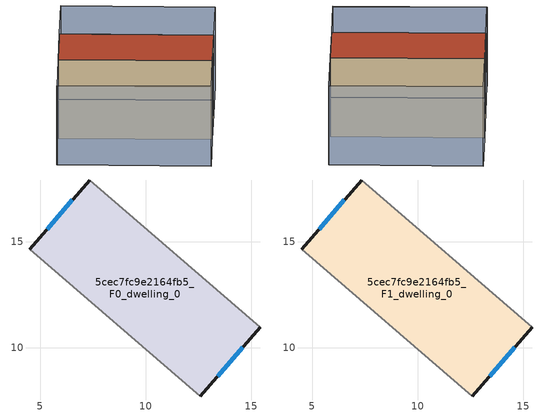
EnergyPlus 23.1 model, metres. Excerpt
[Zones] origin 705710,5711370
5cec7fc9e2164fb5_F0_dwelling_0
 floor ground (EU_floor_Construction): 15.42,10.97 12.59,7.71 4.51,14.67 7.34,17.93 z0
 wall outside (EU_wall_Construction): 7.34,17.93 4.51,14.67 / 12.59,7.71 15.42,10.97 z0:3
 wall adiabatic (EU_wall_Construction): 4.51,14.67 12.59,7.71 / 15.42,10.97 7.34,17.93 z0:3
 window (EU_Window_Construction): 6.52,16.99 5.33,15.61 / 13.41,8.65 14.6,10.02 z0.87:2.13
5cec7fc9e2164fb5_F1_dwelling_0
 floor to 5cec7fc9e2164fb5_F0_dwelling_0 (EU_floor_Construction): 15.42,10.97 12.59,7.71 4.51,14.67 7.34,17.93 z3
 wall outside (EU_wall_Construction): 7.34,17.93 4.51,14.67 / 12.59,7.71 15.42,10.97 z3:6
 wall adiabatic (EU_wall_Construction): 4.51,14.67 12.59,7.71 / 15.42,10.97 7.34,17.93 z3:6
 window (EU_Window_Construction): 6.52,16.99 5.33,15.61 / 13.41,8.65 14.6,10.02 z3.87:5.13
 roof outside (EU_roof_Construction): 12.59,7.71 15.42,10.97 7.34,17.93 4.51,14.67 z6
shading: 1.62,11.35 9.75,4.47 / 4.51,14.67 12.59,7.71 / 12.59,7.71 9.71,4.37 / 9.71,4.37 1.64,11.33 / 1.64,11.33 4.51,14.67 / 10.42,21.49 18.5,14.51 / 18.5,14.51 15.43,10.95 / 15.43,10.95 7.34,17.93 / 7.34,17.93 10.42,21.49 z0:6
[Building]
EU S2 Campaign: North Axis=0; Terrain=City; Solar Distribution=FullExterior
[Site:Location]
London: Latitude=51.5; Longitude=-0.5; Time Zone=0; Elevation=25
[SizingPeriod:WeatherFileDays]
AnnualSizingPeriod: Begin Month=1; Begin Day of Month=1; End Month=12; End Day of Month=31; Day of Week for Start Day=Monday; Use Weather File Daylight Saving Period=No; Use Weather File Rain and Snow Indicators=No
[MATERIAL]
EU_InternalMass_Material: Roughness=MediumRough; Thickness=0.1; Conductivity=1; Density=1800; Specific Heat=900; Thermal Absorptance=0.9; Solar Absorptance=0.7; Visible Absorptance=0.7
[MATERIAL:NOMASS] Roughness=MediumRough; Thermal Absorptance=0.9; Solar Absorptance=0.7; Visible Absorptance=0.7
Name | Thermal Resistance
EU_wall_NoMass | 0.724719
EU_roof_NoMass | 2.98947
EU_floor_NoMass | 2.39157
[WINDOWMATERIAL:SIMPLEGLAZINGSYSTEM]
EU_Window_SimpleGlazing: UFactor=2.63425; Solar Heat Gain Coefficient=0.76; Visible Transmittance=0.76
[CONSTRUCTION]
EU_wall_Construction: EU_wall_NoMass
EU_roof_Construction: EU_roof_NoMass
EU_floor_Construction: EU_floor_NoMass
EU_Window_Construction: EU_Window_SimpleGlazing
EU_InternalMass_Construction: EU_InternalMass_Material
[ZONE] Type=1; Multiplier=1; Ceiling Height=autocalculate; Volume=138.242; Floor Area=autocalculate; Part of Total Floor Area=Yes
5cec7fc9e2164fb5_F0_dwelling_0; 5cec7fc9e2164fb5_F1_dwelling_0
[INTERNALMASS] Construction=EU_InternalMass_Construction; Surface Area=46.0804
Name | Zone or ZoneList
5cec7fc9e2164fb5_F0_dwelling_0_EU_InternalMass | 5cec7fc9e2164fb5_F0_dwelling_0
5cec7fc9e2164fb5_F1_dwelling_0_EU_InternalMass | 5cec7fc9e2164fb5_F1_dwelling_0
[OTHEREQUIPMENT] Fuel Type=Electricity; Design Level Calculation Method=Watts/Area; Power per Zone Floor Area=1; Fraction Latent=0; Fraction Radiant=0; Fraction Lost=0; Carbon Dioxide Generation Rate=0; EndUse Subcategory=EU_Step8_InternalGains
Name | Zone or ZoneList or Space or SpaceList | Schedule
EU_Step8_InternalGain_5cec7fc9e2164fb5_F0_dwelling_0_f000 | 5cec7fc9e2164fb5_F0_dwelling_0 | EU_Step8_GainSchedule_5cec7fc9e2164fb5_F0_dwelling_0_f000
EU_Step8_InternalGain_5cec7fc9e2164fb5_F1_dwelling_0_f000 | 5cec7fc9e2164fb5_F1_dwelling_0 | EU_Step8_GainSchedule_5cec7fc9e2164fb5_F1_dwelling_0_f000
[ZONEVENTILATION:DESIGNFLOWRATE] Schedule=EU_AlwaysOn; Design Flow Rate Calculation Method=AirChanges/Hour; Air Changes per Hour=0.418135; Ventilation Type=Natural; Fan Pressure Rise=0; Fan Total Efficiency=1; Constant Term Coefficient=1; Temperature Term Coefficient=0; Velocity Term Coefficient=0; Velocity Squared Term Coefficient=0; Minimum Indoor Temperature=-100; Maximum Indoor Temperature=100; Delta Temperature=-100; Minimum Outdoor Temperature=-100; Maximum Outdoor Temperature=100; Maximum Wind Speed=40
Name | Zone or ZoneList or Space or SpaceList
EU_ConstantAir_5cec7fc9e2164fb5_F0_dwelling_0 | 5cec7fc9e2164fb5_F0_dwelling_0
EU_ConstantAir_5cec7fc9e2164fb5_F1_dwelling_0 | 5cec7fc9e2164fb5_F1_dwelling_0
[HVACTEMPLATE:THERMOSTAT] Constant Heating Setpoint=20; Constant Cooling Setpoint=50
EU_HeatOnly_5cec7fc9e2164fb5_F0_dwelling_0; EU_HeatOnly_5cec7fc9e2164fb5_F1_dwelling_0
[HVACTEMPLATE:ZONE:IDEALLOADSAIRSYSTEM] System Availability Schedule=EU_AlwaysOn; Maximum Heating Supply Air Temperature=50; Minimum Cooling Supply Air Temperature=13; Maximum Heating Supply Air Humidity Ratio=0.0156; Minimum Cooling Supply Air Humidity Ratio=0.0077; Heating Limit=NoLimit; Cooling Limit=NoLimit; Heating Availability Schedule=EU_AlwaysOn; Cooling Availability Schedule=EU_CoolingOff; Dehumidification Control Type=ConstantSensibleHeatRatio; Cooling Sensible Heat Ratio=0.7; Dehumidification Setpoint=60; Humidification Control Type=None; Humidification Setpoint=30; Outdoor Air Method=None; Outdoor Air Flow Rate per Person=0.00944; Outdoor Air Flow Rate per Zone Floor Area=0; Outdoor Air Flow Rate per Zone=0; Demand Controlled Ventilation Type=None; Outdoor Air Economizer Type=NoEconomizer; Heat Recovery Type=None; Sensible Heat Recovery Effectiveness=0.7; Latent Heat Recovery Effectiveness=0.65
Name | Template Thermostat
5cec7fc9e2164fb5_F0_dwelling_0 | EU_HeatOnly_5cec7fc9e2164fb5_F0_dwelling_0
5cec7fc9e2164fb5_F1_dwelling_0 | EU_HeatOnly_5cec7fc9e2164fb5_F1_dwelling_0
[SIZING:ZONE] Zone Cooling Design Supply Air Temperature Input Method=SupplyAirTemperature; Zone Cooling Design Supply Air Temperature=13; Zone Heating Design Supply Air Temperature Input Method=SupplyAirTemperature; Zone Heating Design Supply Air Temperature=50; Zone Cooling Design Supply Air Humidity Ratio=0.008; Zone Heating Design Supply Air Humidity Ratio=0.008; Cooling Design Air Flow Method=DesignDay; Cooling Design Air Flow Rate=0; Cooling Minimum Air Flow per Zone Floor Area=0.000762; Cooling Minimum Air Flow=0; Cooling Minimum Air Flow Fraction=0.2; Heating Design Air Flow Method=DesignDay; Heating Design Air Flow Rate=0; Heating Maximum Air Flow per Zone Floor Area=0.002032; Heating Maximum Air Flow=0.141576; Heating Maximum Air Flow Fraction=0.3; Account for Dedicated Outdoor Air System=No; Dedicated Outdoor Air System Control Strategy=NeutralSupplyAir; Dedicated Outdoor Air Low Setpoint Temperature for Design=autosize; Dedicated Outdoor Air High Setpoint Temperature for Design=autosize; Zone Load Sizing Method=Sensible Load Only No Latent Load; Zone Latent Cooling Design Supply Air Humidity Ratio Input Method=HumidityRatioDifference; Zone Cooling Design Supply Air Humidity Ratio Difference=0.005; Zone Latent Heating Design Supply Air Humidity Ratio Input Method=HumidityRatioDifference; Zone Humidification Design Supply Air Humidity Ratio Difference=0.005
5cec7fc9e2164fb5_F0_dwelling_0; 5cec7fc9e2164fb5_F1_dwelling_0
[SCHEDULE:CONSTANT]
Name | Hourly Value
EU_AlwaysOn | 1
EU_CoolingOff | 0
[SCHEDULE:FILE] Column Number=1; Rows to Skip at Top=0; Number of Hours of Data=8760; Column Separator=Comma; Interpolate to Timestep=No; Minutes per Item=60; Adjust Schedule for Daylight Savings=Yes
Name | File
EU_Step8_GainSchedule_5cec7fc9e2164fb5_F0_dwelling_0_f000 | ../../schedules/5cec7fc9e2164fb5/5cec7fc9e2164fb5_F0_dwelling_0_f000_gain.csv
EU_Step8_GainSchedule_5cec7fc9e2164fb5_F1_dwelling_0_f000 | ../../schedules/5cec7fc9e2164fb5/5cec7fc9e2164fb5_F1_dwelling_0_f000_gain.csv
